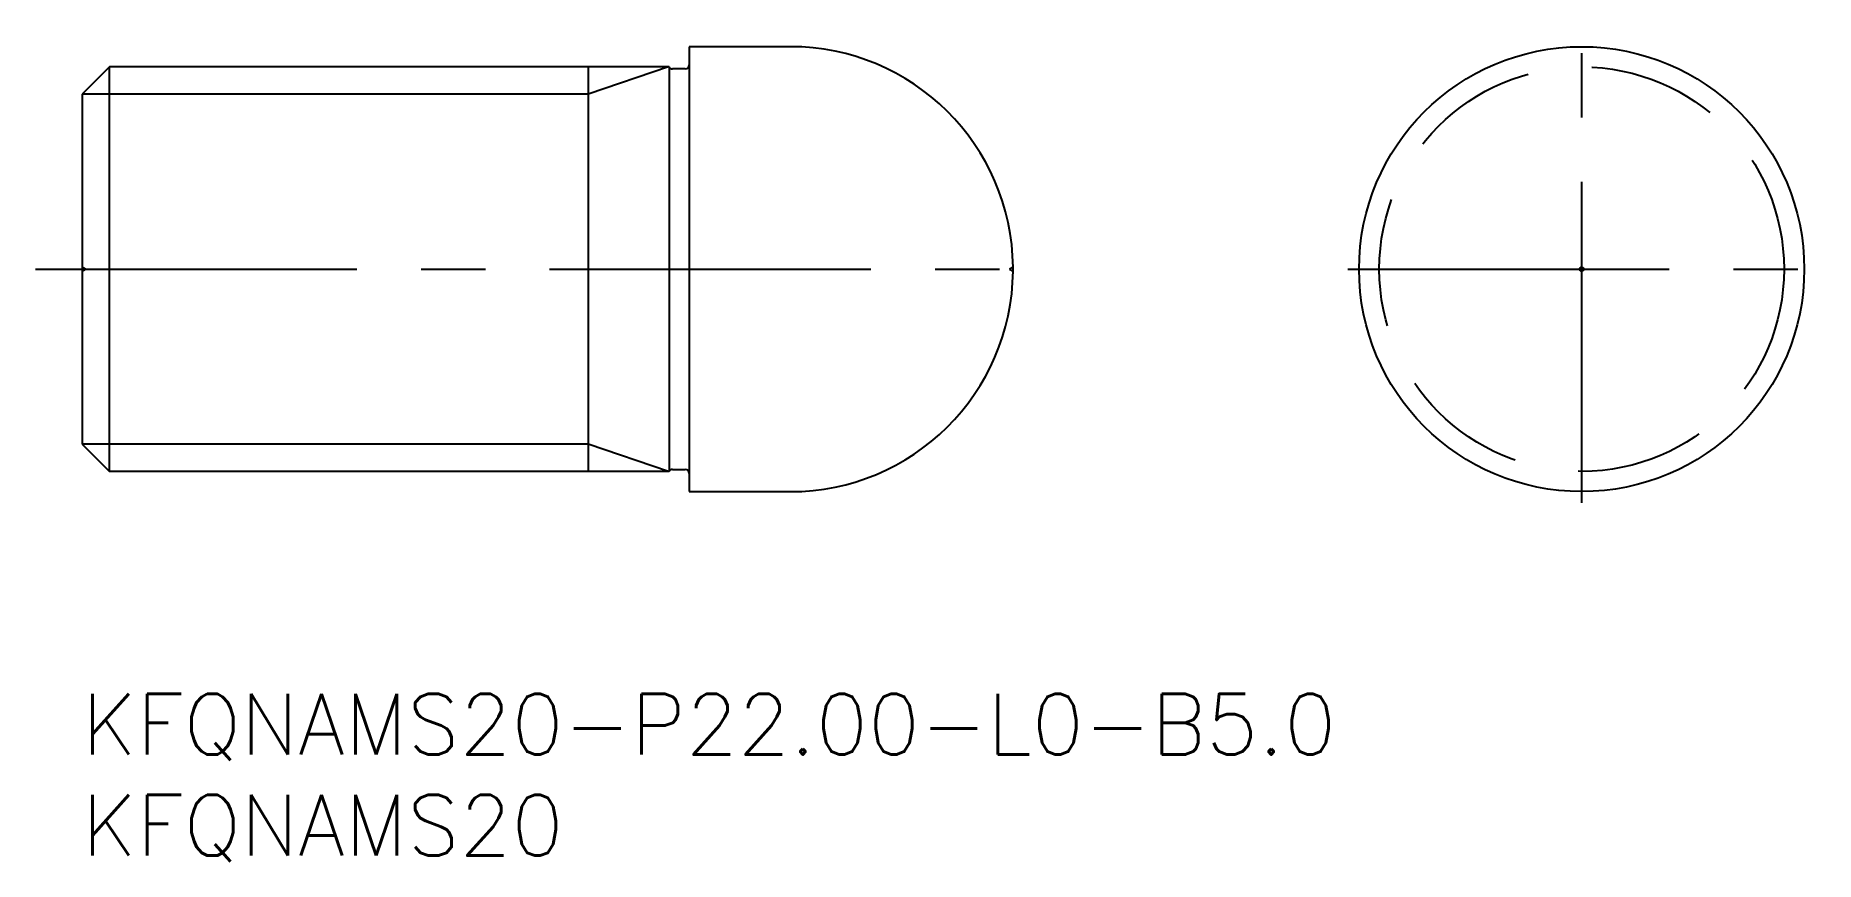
# Model space of a CAD drawing. Extents: x -2.3 to 85.7, y -8.3 to 32.5.
import ezdxf

# ---------------------------------------------------------------- set-up
doc = ezdxf.new("R2010")
doc.units = 0
doc.header["$LTSCALE"] = 0.5
doc.linetypes.add('CENTER', pattern=[50.8, 31.75, -6.35, 6.35, -6.35])
doc.linetypes.add('DASHED', pattern=[19.05, 12.7, -6.35])
for name, color, linetype in [('MSM_CENTER', 1, 'CENTER'), ('MSM_CONTINUOUS', 7, 'CONTINUOUS'), ('MSM_DASHED', 4, 'DASHED'), ('MSM_NARROW', 5, 'CONTINUOUS'), ('MSM_PART_NUMBER', 7, 'CONTINUOUS')]:
    doc.layers.add(name, color=color, linetype=linetype)
doc.styles.get("Standard").update_dxf_attribs({"font": 'txt.shx', "height": 3, "bigfont": 'bigfont.shx'})

msp = doc.modelspace()

# ---------------------------------------------------------------- linework, layer by layer
at = {"layer": 'MSM_CENTER'}
for p, q in [((74.1, 9.45), (74.1, 32.55)), ((-2.3, 21), (48.3, 21)), ((62.55, 21), (85.65, 21))]:
    msp.add_line(p, q, dxfattribs=at)
at = {"layer": 'MSM_CONTINUOUS'}
for p, q in [((35, 32), (30, 32)), ((30, 32), (30, 10)), ((1.353, 31), (0, 29.647)), ((29, 31), (1.353, 31)), ((1.353, 11), (1.353, 31)), ((29, 31), (29, 11)), ((29.8, 30.9), (29.173, 30.9)), ((0, 29.647), (0, 12.353)), ((46, 20.9), (46, 21.1)), ((0, 12.353), (1.353, 11)), ((29, 11), (1.353, 11)), ((29.173, 11.1), (29.8, 11.1)), ((30, 10), (35, 10))]:
    msp.add_line(p, q, dxfattribs=at)
for radius in [11, 0.0997]:
    msp.add_circle((74.1, 21), radius, dxfattribs=at)
for centre, radius, start, end in [((35, 21), 11, 0.51952, 90), ((29.173, 31.1), 0.2, 210, 270), ((29.8, 31.1), 0.2, 270, 0), ((35, 21), 11, 270, 359.48048), ((29.173, 10.9), 0.2, 90, 150), ((29.8, 10.9), 0.2, 0, 90)]:
    msp.add_arc(centre, radius, start, end, dxfattribs=at)
at = {"layer": 'MSM_DASHED'}
for p, q in [((0.173, 21), (0, 21.1)), ((0, 20.9), (0.173, 21)), ((46, 21.1), (45.827, 21)), ((45.827, 21), (46, 20.9))]:
    msp.add_line(p, q, dxfattribs=at)
msp.add_circle((74.1, 21), 10, dxfattribs=at)
at = {"layer": 'MSM_NARROW'}
for p, q in [((28.97, 31), (25, 29.647)), ((25, 31), (25, 11)), ((25, 29.647), (0, 29.647)), ((25, 12.353), (0, 12.353)), ((28.97, 11), (25, 12.353))]:
    msp.add_line(p, q, dxfattribs=at)

# ---------------------------------------------------------------- texts
at = {"layer": 'MSM_PART_NUMBER'}
for s, p in [('KFQNAMS20-P22.00-L0-B5.0', (0, -3)), ('KFQNAMS20', (0, -8))]:
    msp.add_text(s, height=3, dxfattribs=at).set_placement(p)

doc.saveas('drawing.dxf')
